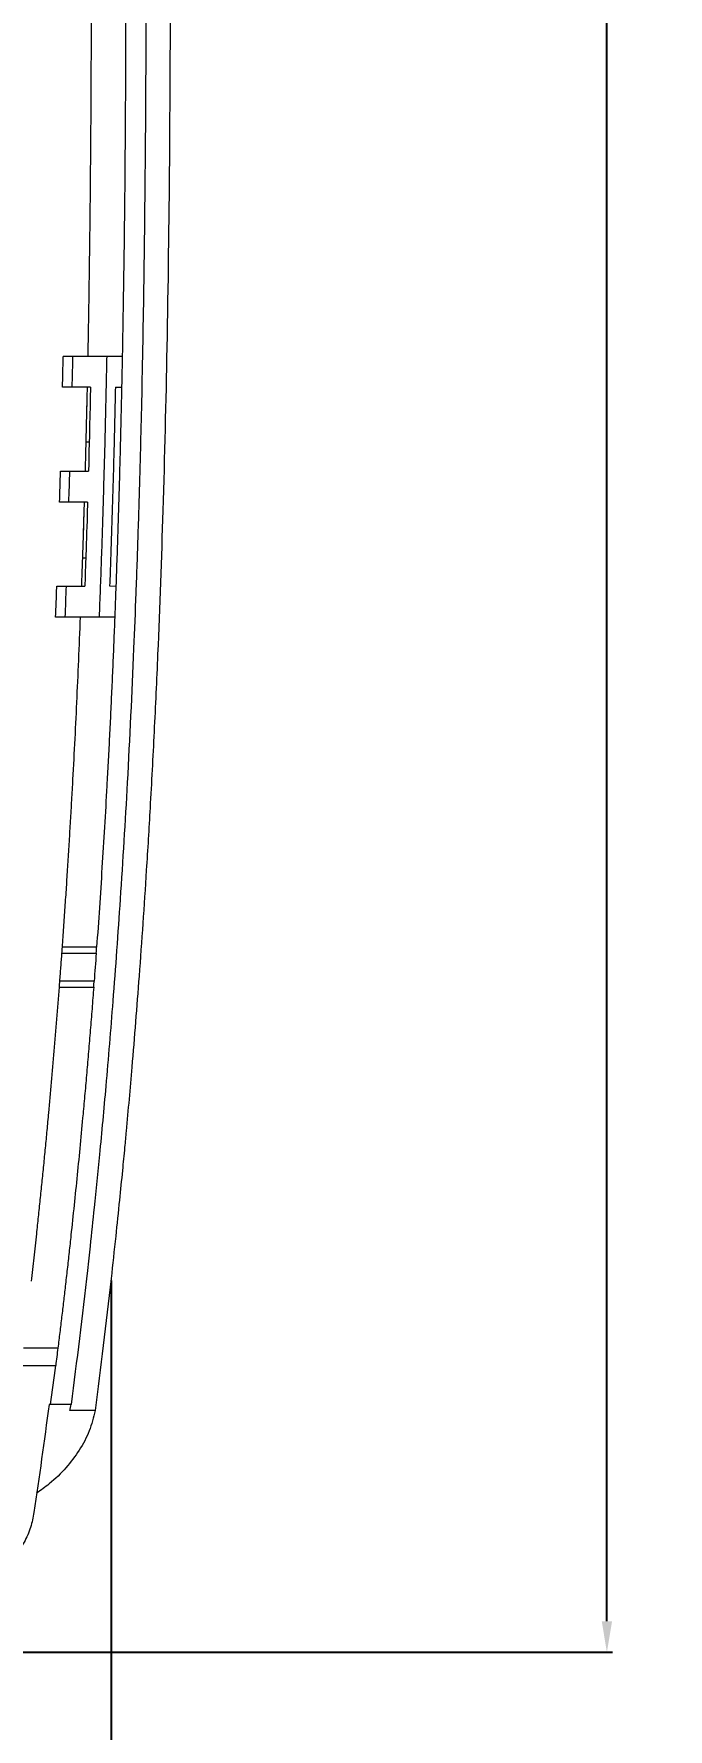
# Model space of a CAD drawing. Header units: inches. Extents: x 1631 to 3663, y 1126 to 1454.
# Drawn here: x 1922.3 to 1942.7, y 1239.8 to 1294.4 of the extents above; entities that cross this region are included whole.
import ezdxf

# ---------------------------------------------------------------- set-up
doc = ezdxf.new("R2010")
doc.units = ezdxf.units.IN
doc.header["$LTSCALE"] = 15
doc.styles.get("Standard").update_dxf_attribs({"font": 'txt', "bigfont": 'gbcbig.shx'})
doc.dimstyles.new('3', dxfattribs={"dimtxt": 3, "dimasz": 1, "dimexe": 0.18, "dimexo": 0.0625, "dimgap": 0.09, "dimtad": 0, "dimdsep": 46, "dimtxsty": 'Standard', "dimcen": 1, "dimclrd": 3, "dimclre": 3, "dimadec": 0, "dimazin": 2, "dimtfac": 1, "dimtofl": 0, "dimtmove": 0, "dimatfit": 3, "dimfxl": 1, "dimtolj": 1, "dimtzin": 0, "dimarcsym": 0})

# ---------------------------------------------------------------- blocks, each defined once
blk = doc.blocks.new('*D283')
at = {"color": 3, "lineweight": -2}
for p, q in [((1924.803, 1254.262), (1924.803, 1236.376)), ((1884.569, 1252.136), (1884.569, 1236.376)), ((1885.569, 1236.556), (1898.846, 1236.556)), ((1923.803, 1236.556), (1910.526, 1236.556))]:
    blk.add_line(p, q, dxfattribs=at)
at = {"color": 3}
for points in [[(1885.569, 1236.722), (1885.569, 1236.389), (1884.569, 1236.556)], [(1923.803, 1236.722), (1923.803, 1236.389), (1924.803, 1236.556)]]:
    blk.add_solid(points, dxfattribs=at)
at = {"layer": 'Defpoints', "color": 0}
for p in [(1924.803, 1254.324), (1884.569, 1252.198), (1924.803, 1236.556)]:
    blk.add_point(p, dxfattribs=at)
at = {"color": 0, "insert": (1904.686, 1236.556), "char_height": 3, "attachment_point": 5}
blk.add_mtext('\\A1;40.23', dxfattribs=at)
blk = doc.blocks.new('*D284')
at = {"color": 3, "lineweight": -2}
for p, q in [((1904.625, 1385.134), (1940.936, 1385.134)), ((1940.756, 1384.134), (1940.756, 1320.806)), ((1940.756, 1243.298), (1940.756, 1306.626)), ((1905.675, 1242.298), (1940.936, 1242.298))]:
    blk.add_line(p, q, dxfattribs=at)
at = {"color": 3}
for points in [[(1940.59, 1384.134), (1940.923, 1384.134), (1940.756, 1385.134)], [(1940.59, 1243.298), (1940.923, 1243.298), (1940.756, 1242.298)]]:
    blk.add_solid(points, dxfattribs=at)
at = {"layer": 'Defpoints', "color": 0}
for p in [(1904.563, 1385.134), (1940.756, 1385.134), (1905.613, 1242.298)]:
    blk.add_point(p, dxfattribs=at)
at = {"color": 0, "insert": (1940.756, 1313.716), "char_height": 3, "attachment_point": 5, "rotation": 90}
blk.add_mtext('\\A1;142.84', dxfattribs=at)

msp = doc.modelspace()

# ---------------------------------------------------------------- linework, layer by layer
at = {"color": 7, "linetype": 'Continuous', "lineweight": 15}
for p, q in [((1923.261, 1283.998), (1923.261, 1283.984)), ((1923.562, 1284.002), (1924.662, 1284.002)), ((1924.662, 1284.002), (1925.162, 1284.002)), ((1923.541, 1283.002), (1923.241, 1283.002)), ((1924.041, 1283.002), (1923.541, 1283.002)), ((1924.141, 1283.002), (1924.041, 1283.002)), ((1924.942, 1283.006), (1925.142, 1283.002)), ((1924.019, 1281.99), (1924.036, 1282.764)), ((1924.1, 1281.235), (1924, 1281.234)), ((1923.175, 1280.302), (1923.474, 1280.302)), ((1923.474, 1280.302), (1923.976, 1280.302)), ((1923.976, 1280.302), (1923.98, 1280.464)), ((1923.976, 1280.302), (1924.076, 1280.302)), ((1923.445, 1279.302), (1923.146, 1279.302)), ((1923.946, 1279.302), (1923.445, 1279.302)), ((1923.912, 1278.185), (1923.938, 1279.03)), ((1924.047, 1279.302), (1923.946, 1279.302)), ((1923.989, 1277.507), (1923.889, 1277.506)), ((1923.056, 1276.602), (1923.355, 1276.602)), ((1923.355, 1276.602), (1923.857, 1276.602)), ((1923.857, 1276.602), (1923.862, 1276.732)), ((1923.857, 1276.602), (1923.957, 1276.602)), ((1924.757, 1276.609), (1924.957, 1276.602)), ((1924.418, 1275.602), (1923.317, 1275.602)), ((1924.92, 1275.602), (1924.418, 1275.602)), ((1924.338, 1264.984), (1923.236, 1264.984)), ((1923.222, 1264.792), (1924.325, 1264.792)), ((1924.258, 1263.892), (1923.155, 1263.892)), ((1923.14, 1263.701), (1924.243, 1263.701)), ((1923.091, 1252.089), (1921.982, 1252.089)), ((1921.911, 1251.522), (1923.02, 1251.522)), ((1922.858, 1250.273), (1922.807, 1250.273)), ((1923.514, 1250.273), (1922.858, 1250.273)), ((1924.289, 1250.075), (1923.479, 1250.075))]:
    msp.add_line(p, q, dxfattribs=at)
for points, knots in [([(1924.512, 1349.14), (1924.549, 1348.476), (1924.627, 1347.089), (1924.741, 1344.918), (1924.858, 1342.566), (1925.118, 1337.055), (1925.409, 1329.542), (1925.638, 1321.323), (1925.775, 1314.779), (1925.874, 1308.194), (1925.934, 1299.865), (1925.924, 1292.314), (1925.856, 1286.3), (1925.793, 1282.9), (1925.726, 1280.26), (1925.667, 1278.289), (1925.602, 1276.411), (1925.497, 1273.746), (1925.339, 1270.443), (1925.111, 1266.659), (1924.876, 1263.401), (1924.65, 1260.665), (1924.446, 1258.457), (1924.274, 1256.751), (1924.143, 1255.514), (1924.069, 1254.847), (1924.04, 1254.586)], [0, 0, 0, 0, 0.0210198, 0.0438951, 0.0686716, 0.0953806, 0.2180661, 0.3058069, 0.3544958, 0.4242617, 0.5132229, 0.6163416, 0.6603651, 0.7005883, 0.7221531, 0.7425558, 0.7620306, 0.7807628, 0.825918, 0.8659005, 0.9013625, 0.9316361, 0.9565163, 0.9761728, 0.9906733, 1, 1, 1, 1]), ([(1925.29, 1349.214), (1925.333, 1348.441), (1925.42, 1346.882), (1925.542, 1344.524), (1925.66, 1342.134), (1925.772, 1339.72), (1925.93, 1336.094), (1926.187, 1329.473), (1926.406, 1321.99), (1926.55, 1314.972), (1926.626, 1310.037), (1926.67, 1305.827), (1926.703, 1300.708), (1926.71, 1295.795), (1926.68, 1289.814), (1926.612, 1284.539), (1926.484, 1279.234), (1926.335, 1275.109), (1926.19, 1271.923), (1926.067, 1269.607), (1925.91, 1266.978), (1925.718, 1264.182), (1925.496, 1261.389), (1925.335, 1259.57), (1925.232, 1258.47), (1925.16, 1257.729), (1925.065, 1256.774), (1924.945, 1255.61), (1924.853, 1254.777), (1924.803, 1254.324)], [0, 0, 0, 0, 0.024375, 0.04917, 0.074294, 0.09966, 0.125172, 0.188406, 0.307867, 0.360243, 0.408706, 0.462731, 0.492231, 0.568902, 0.616084, 0.678306, 0.732544, 0.780526, 0.80657, 0.832262, 0.853489, 0.890057, 0.922134, 0.945079, 0.950988, 0.959422, 0.970385, 0.983897, 1, 1, 1, 1]), ([(1924.062, 1284.001), (1924.068, 1284.331), (1924.08, 1284.999), (1924.097, 1286.008), (1924.112, 1287.035), (1924.126, 1288.08), (1924.137, 1289.142), (1924.147, 1290.221), (1924.164, 1292.329), (1924.177, 1295.581), (1924.175, 1299.251), (1924.162, 1302.387), (1924.141, 1305.789), (1924.105, 1309.237), (1924.052, 1312.905), (1924.001, 1315.836), (1923.938, 1318.945), (1923.888, 1320.987), (1923.863, 1322.002)], [0, 0, 0, 0, 0.025912, 0.052282, 0.079115, 0.106412, 0.134177, 0.162412, 0.191118, 0.299658, 0.418143, 0.480376, 0.547332, 0.68716, 0.753425, 0.838014, 0.919547, 1, 1, 1, 1]), ([(1924.963, 1322.002), (1924.988, 1320.985), (1925.038, 1318.939), (1925.102, 1315.826), (1925.153, 1312.892), (1925.205, 1309.22), (1925.241, 1305.769), (1925.262, 1302.365), (1925.275, 1299.23), (1925.277, 1295.562), (1925.263, 1292.043), (1925.241, 1289.41), (1925.22, 1287.559), (1925.194, 1285.761), (1925.172, 1284.58), (1925.162, 1283.998)], [0, 0, 0, 0, 0.080663, 0.162247, 0.246886, 0.313253, 0.453227, 0.520158, 0.582404, 0.700805, 0.809271, 0.859067, 0.907446, 0.954419, 1, 1, 1, 1]), ([(1923.261, 1283.998), (1923.273, 1283.998), (1923.302, 1283.999), (1923.352, 1284.002), (1923.44, 1284.003), (1923.512, 1284.002), (1923.562, 1284.002)], [0, 0, 0, 0, 0.1168758, 0.2858897, 0.500145, 1, 1, 1, 1]), ([(1923.562, 1284.002), (1923.561, 1283.973), (1923.56, 1283.89), (1923.558, 1283.725), (1923.553, 1283.466), (1923.546, 1283.215), (1923.542, 1283.048), (1923.541, 1283.002)], [0, 0, 0, 0, 0.084547, 0.24869, 0.497595, 0.861365, 1, 1, 1, 1]), ([(1924.662, 1284.002), (1924.655, 1283.678), (1924.642, 1283.033), (1924.62, 1282.071), (1924.597, 1281.119), (1924.571, 1280.176), (1924.544, 1279.242), (1924.516, 1278.318), (1924.485, 1277.404), (1924.453, 1276.499), (1924.429, 1275.9), (1924.418, 1275.602)], [0, 0, 0, 0, 0.115467, 0.22982, 0.343067, 0.455219, 0.566287, 0.676285, 0.785225, 0.893125, 1, 1, 1, 1]), ([(1925.162, 1284.002), (1925.159, 1283.833), (1925.152, 1283.499), (1925.145, 1283.166), (1925.142, 1283.002)], [0, 0, 0, 0, 0.506954, 1, 1, 1, 1]), ([(1924.141, 1283.002), (1924.138, 1282.935), (1924.133, 1282.801), (1924.133, 1282.603), (1924.132, 1282.408), (1924.127, 1282.28), (1924.124, 1282.218)], [0, 0, 0, 0, 0.256883, 0.510886, 0.75931, 1, 1, 1, 1]), ([(1924.942, 1283.006), (1924.935, 1282.691), (1924.921, 1282.063), (1924.898, 1281.128), (1924.873, 1280.203), (1924.846, 1279.289), (1924.818, 1278.386), (1924.789, 1277.494), (1924.768, 1276.903), (1924.757, 1276.609)], [0, 0, 0, 0, 0.1477366, 0.2938165, 0.4382573, 0.581077, 0.7222943, 0.8619287, 1, 1, 1, 1]), ([(1925.141, 1283.002), (1925.135, 1282.701), (1925.122, 1282.097), (1925.1, 1281.19), (1925.075, 1280.279), (1925.049, 1279.364), (1925.021, 1278.446), (1924.99, 1277.525), (1924.968, 1276.91), (1924.957, 1276.602)], [0, 0, 0, 0, 0.140948, 0.282544, 0.42478, 0.567649, 0.711144, 0.855262, 1, 1, 1, 1]), ([(1924.124, 1282.218), (1924.12, 1282.133), (1924.113, 1281.965), (1924.112, 1281.716), (1924.111, 1281.473), (1924.104, 1281.313), (1924.1, 1281.235)], [0, 0, 0, 0, 0.257988, 0.512362, 0.760399, 1, 1, 1, 1]), ([(1924.099, 1281.202), (1924.096, 1281.129), (1924.089, 1280.986), (1924.088, 1280.773), (1924.087, 1280.56), (1924.08, 1280.417), (1924.077, 1280.345)], [0, 0, 0, 0, 0.2546883, 0.5003919, 0.7458307, 1, 1, 1, 1]), ([(1924.047, 1279.302), (1924.043, 1279.232), (1924.035, 1279.093), (1924.034, 1278.887), (1924.033, 1278.685), (1924.025, 1278.552), (1924.021, 1278.487)], [0, 0, 0, 0, 0.257053, 0.511009, 0.759335, 1, 1, 1, 1]), ([(1923.985, 1277.402), (1923.981, 1277.344), (1923.974, 1277.228), (1923.973, 1277.057), (1923.973, 1276.888), (1923.965, 1276.778), (1923.961, 1276.723)], [0, 0, 0, 0, 0.256538, 0.510251, 0.758728, 1, 1, 1, 1]), ([(1924.957, 1276.602), (1924.951, 1276.436), (1924.939, 1276.103), (1924.926, 1275.77), (1924.92, 1275.602)], [0, 0, 0, 0, 0.496265, 1, 1, 1, 1]), ([(1923.236, 1264.984), (1923.251, 1265.196), (1923.281, 1265.623), (1923.325, 1266.266), (1923.369, 1266.914), (1923.41, 1267.566), (1923.451, 1268.223), (1923.491, 1268.883), (1923.53, 1269.549), (1923.579, 1270.428), (1923.637, 1271.531), (1923.702, 1272.864), (1923.763, 1274.223), (1923.8, 1275.14), (1923.819, 1275.602)], [0, 0, 0, 0, 0.0614635, 0.1231192, 0.184977, 0.2470471, 0.3093395, 0.3718639, 0.4346303, 0.4976484, 0.6202269, 0.7447682, 0.8713383, 1, 1, 1, 1]), ([(1924.92, 1275.602), (1924.91, 1275.335), (1924.889, 1274.803), (1924.855, 1274.01), (1924.82, 1273.226), (1924.784, 1272.451), (1924.746, 1271.684), (1924.707, 1270.926), (1924.656, 1269.981), (1924.591, 1268.853), (1924.511, 1267.546), (1924.427, 1266.256), (1924.368, 1265.407), (1924.338, 1264.984)], [0, 0, 0, 0, 0.074375, 0.148054, 0.221048, 0.293369, 0.365027, 0.436035, 0.506404, 0.631164, 0.754966, 0.877885, 1, 1, 1, 1]), ([(1924.325, 1264.792), (1924.325, 1264.801), (1924.327, 1264.819), (1924.333, 1264.856), (1924.33, 1264.897), (1924.333, 1264.943), (1924.337, 1264.97), (1924.338, 1264.984)], [0, 0, 0, 0, 0.144236, 0.288472, 0.573888, 0.786833, 1, 1, 1, 1]), ([(1923.155, 1263.892), (1923.166, 1264.041), (1923.189, 1264.341), (1923.211, 1264.641), (1923.222, 1264.792)], [0, 0, 0, 0, 0.500073, 1, 1, 1, 1]), ([(1924.243, 1263.701), (1924.244, 1263.71), (1924.246, 1263.729), (1924.252, 1263.765), (1924.249, 1263.806), (1924.253, 1263.851), (1924.256, 1263.878), (1924.258, 1263.892)], [0, 0, 0, 0, 0.143998, 0.287996, 0.573646, 0.786887, 1, 1, 1, 1]), ([(1922.41, 1255.762), (1922.429, 1255.945), (1922.468, 1256.309), (1922.526, 1256.86), (1922.583, 1257.413), (1922.638, 1257.969), (1922.693, 1258.528), (1922.747, 1259.089), (1922.812, 1259.791), (1922.889, 1260.641), (1922.975, 1261.645), (1923.059, 1262.665), (1923.113, 1263.355), (1923.14, 1263.701)], [0, 0, 0, 0, 0.071851, 0.143548, 0.215102, 0.286526, 0.357831, 0.42903, 0.500134, 0.623646, 0.748085, 0.873515, 1, 1, 1, 1]), ([(1924.243, 1263.701), (1924.225, 1263.468), (1924.19, 1263.004), (1924.134, 1262.313), (1924.077, 1261.628), (1924.02, 1260.951), (1923.96, 1260.281), (1923.89, 1259.508), (1923.808, 1258.631), (1923.712, 1257.653), (1923.613, 1256.679), (1923.545, 1256.037), (1923.511, 1255.715)], [0, 0, 0, 0, 0.084501, 0.168591, 0.25229, 0.335615, 0.418586, 0.501223, 0.624767, 0.749033, 0.87409, 1, 1, 1, 1]), ([(1922.239, 1254.235), (1922.268, 1254.487), (1922.326, 1254.992), (1922.382, 1255.505), (1922.41, 1255.762)], [0, 0, 0, 0, 0.499016, 1, 1, 1, 1]), ([(1923.511, 1255.715), (1923.491, 1255.533), (1923.452, 1255.168), (1923.391, 1254.622), (1923.349, 1254.26), (1923.329, 1254.079)], [0, 0, 0, 0, 0.331104, 0.664421, 1, 1, 1, 1]), ([(1923.329, 1254.079), (1923.309, 1253.913), (1923.271, 1253.581), (1923.212, 1253.084), (1923.152, 1252.586), (1923.111, 1252.255), (1923.091, 1252.089)], [0, 0, 0, 0, 0.246702, 0.495584, 0.746674, 1, 1, 1, 1]), ([(1923.479, 1250.075), (1923.486, 1250.108), (1923.499, 1250.174), (1923.509, 1250.24), (1923.514, 1250.273)], [0, 0, 0, 0, 0.498657, 1, 1, 1, 1]), ([(1924.289, 1250.075), (1924.234, 1249.856), (1924.126, 1249.422), (1923.802, 1248.805), (1923.368, 1248.234), (1922.906, 1247.771), (1922.545, 1247.515), (1922.406, 1247.417)], [0, 0, 0, 0, 0.22843, 0.452092, 0.66257, 0.869813, 1, 1, 1, 1]), ([(1922.32, 1246.8), (1922.29, 1246.639), (1922.231, 1246.314), (1922.053, 1245.915), (1921.862, 1245.601), (1921.688, 1245.367), (1921.486, 1245.138), (1921.208, 1244.872), (1920.803, 1244.552), (1920.326, 1244.263), (1919.934, 1244.067), (1919.754, 1243.99), (1919.699, 1243.967)], [0, 0, 0, 0, 0.147579, 0.297064, 0.372768, 0.449265, 0.526762, 0.605512, 0.729658, 0.883716, 0.964808, 1, 1, 1, 1])]:
    msp.add_open_spline(points, degree=3, knots=knots, dxfattribs=at)
for points in [[(1923.241, 1283.002), (1923.248, 1283.331), (1923.254, 1283.614), (1923.261, 1283.984)], [(1924.022, 1282.14), (1924.029, 1282.427), (1924.035, 1282.715), (1924.041, 1283.002)], [(1924, 1281.234), (1924.007, 1281.536), (1924.015, 1281.838), (1924.022, 1282.14)], [(1923.977, 1280.351), (1923.985, 1280.645), (1923.992, 1280.939), (1924, 1281.234)], [(1924.1, 1281.235), (1924.1, 1281.224), (1924.099, 1281.213), (1924.099, 1281.202)], [(1923.146, 1279.302), (1923.156, 1279.626), (1923.165, 1279.95), (1923.174, 1280.274)], [(1923.174, 1280.274), (1923.174, 1280.283), (1923.175, 1280.293), (1923.175, 1280.302)], [(1923.445, 1279.302), (1923.455, 1279.634), (1923.465, 1279.967), (1923.474, 1280.302)], [(1923.976, 1280.302), (1923.976, 1280.318), (1923.977, 1280.334), (1923.977, 1280.351)], [(1924.077, 1280.345), (1924.076, 1280.33), (1924.076, 1280.316), (1924.076, 1280.302)], [(1923.922, 1278.487), (1923.93, 1278.758), (1923.938, 1279.03), (1923.946, 1279.302)], [(1923.917, 1278.335), (1923.919, 1278.385), (1923.92, 1278.436), (1923.922, 1278.487)], [(1924.021, 1278.487), (1924.01, 1278.16), (1924, 1277.833), (1923.989, 1277.507)], [(1923.889, 1277.506), (1923.898, 1277.782), (1923.908, 1278.058), (1923.917, 1278.335)], [(1923.862, 1276.723), (1923.871, 1276.984), (1923.88, 1277.245), (1923.889, 1277.506)], [(1923.989, 1277.507), (1923.988, 1277.472), (1923.986, 1277.437), (1923.985, 1277.402)], [(1923.018, 1275.602), (1923.031, 1275.921), (1923.043, 1276.241), (1923.055, 1276.561)], [(1923.055, 1276.561), (1923.055, 1276.575), (1923.056, 1276.588), (1923.056, 1276.602)], [(1923.355, 1276.602), (1923.342, 1276.268), (1923.33, 1275.935), (1923.317, 1275.602)], [(1923.857, 1276.602), (1923.859, 1276.642), (1923.86, 1276.683), (1923.862, 1276.723)], [(1923.961, 1276.723), (1923.96, 1276.683), (1923.958, 1276.642), (1923.957, 1276.602)], [(1923.317, 1275.602), (1923.217, 1275.602), (1923.118, 1275.602), (1923.018, 1275.602)], [(1923.222, 1264.792), (1923.226, 1264.856), (1923.231, 1264.92), (1923.236, 1264.984)], [(1924.325, 1264.792), (1924.302, 1264.491), (1924.28, 1264.191), (1924.258, 1263.892)], [(1923.14, 1263.701), (1923.145, 1263.765), (1923.15, 1263.828), (1923.155, 1263.892)], [(1924.04, 1254.586), (1923.874, 1253.108), (1923.698, 1251.671), (1923.514, 1250.273)], [(1924.803, 1254.324), (1924.641, 1252.868), (1924.469, 1251.453), (1924.289, 1250.075)], [(1923.091, 1252.089), (1923.067, 1251.9), (1923.044, 1251.711), (1923.02, 1251.522)], [(1922.858, 1250.273), (1922.912, 1250.687), (1922.966, 1251.104), (1923.02, 1251.522)], [(1922.807, 1250.273), (1922.651, 1249.09), (1922.488, 1247.934), (1922.32, 1246.8)]]:
    msp.add_open_spline(points, degree=3, dxfattribs=at)

# ---------------------------------------------------------------- dimensions: what is measured, and where the dimension line sits
dim = msp.add_linear_dim(base=(1940.756, 1385.134), p1=(1905.613, 1242.298), p2=(1904.563, 1385.134), angle=90, dimstyle='3')
dim.commit()
dim.dimension.update_dxf_attribs({"geometry": '*D284', "text_midpoint": (1940.756, 1313.716)})
dim = msp.add_linear_dim(base=(1924.803, 1236.556), p1=(1884.569, 1252.198), p2=(1924.803, 1254.324), dimstyle='3')
dim.commit()
dim.dimension.update_dxf_attribs({"geometry": '*D283', "text_midpoint": (1904.686, 1236.556)})

doc.saveas('drawing.dxf')
